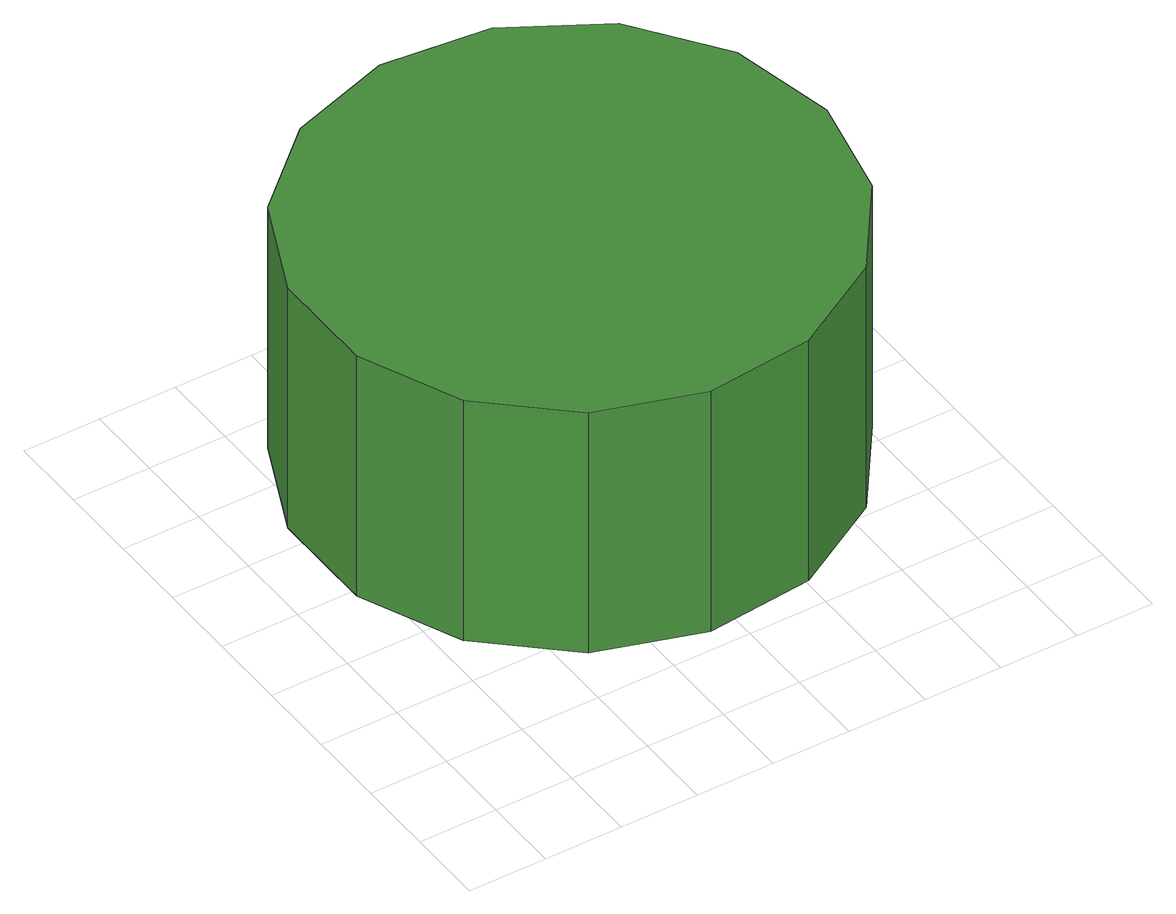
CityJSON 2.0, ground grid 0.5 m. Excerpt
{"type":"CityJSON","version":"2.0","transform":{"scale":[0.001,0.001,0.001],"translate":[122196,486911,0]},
"CityObjects":{
"tree1":{"type":"SolitaryVegetationObject","attributes":{"function":"something"},"geometry":[{"type":"MultiSurface","lod":"1","boundaries":[[[0,1,2,3,4,5,6,7,8,9,10,11,12,13,14]],[[15,16,17,18,19,20,21,22,23,24,25,26,27,28,29]],[[0,29,28,1]],[[1,28,27,2]],[[2,27,26,3]],[[3,26,25,4]],[[4,25,24,5]],[[5,24,23,6]],[[6,23,22,7]],[[7,22,21,8]],[[8,21,20,9]],[[9,20,19,10]],[[10,19,18,11]],[[11,18,17,12]],[[12,17,16,13]],[[13,16,15,14]],[[14,15,29,0]]]}]}
},
"vertices":[
[3684,2303,1950],[3539,2986,1950],[3128,3552,1950],[2523,3901,1950],[1829,3974,1950],[1164,3758,1950],[645,3291,1950],[361,2653,1950],[361,1954,1950],[645,1316,1950],[1164,849,1950],[1829,633,1950],[2523,706,1950],[3128,1055,1950],[3539,1620,1950],[3539,1620,219],[3128,1055,219],[2523,706,219],[1829,633,219],[1164,849,219],[645,1316,219],[361,1954,219],[361,2653,219],[645,3291,219],[1164,3758,219],[1829,3974,219],[2523,3901,219],[3128,3552,219],[3539,2986,219],[3684,2303,219]
]}
